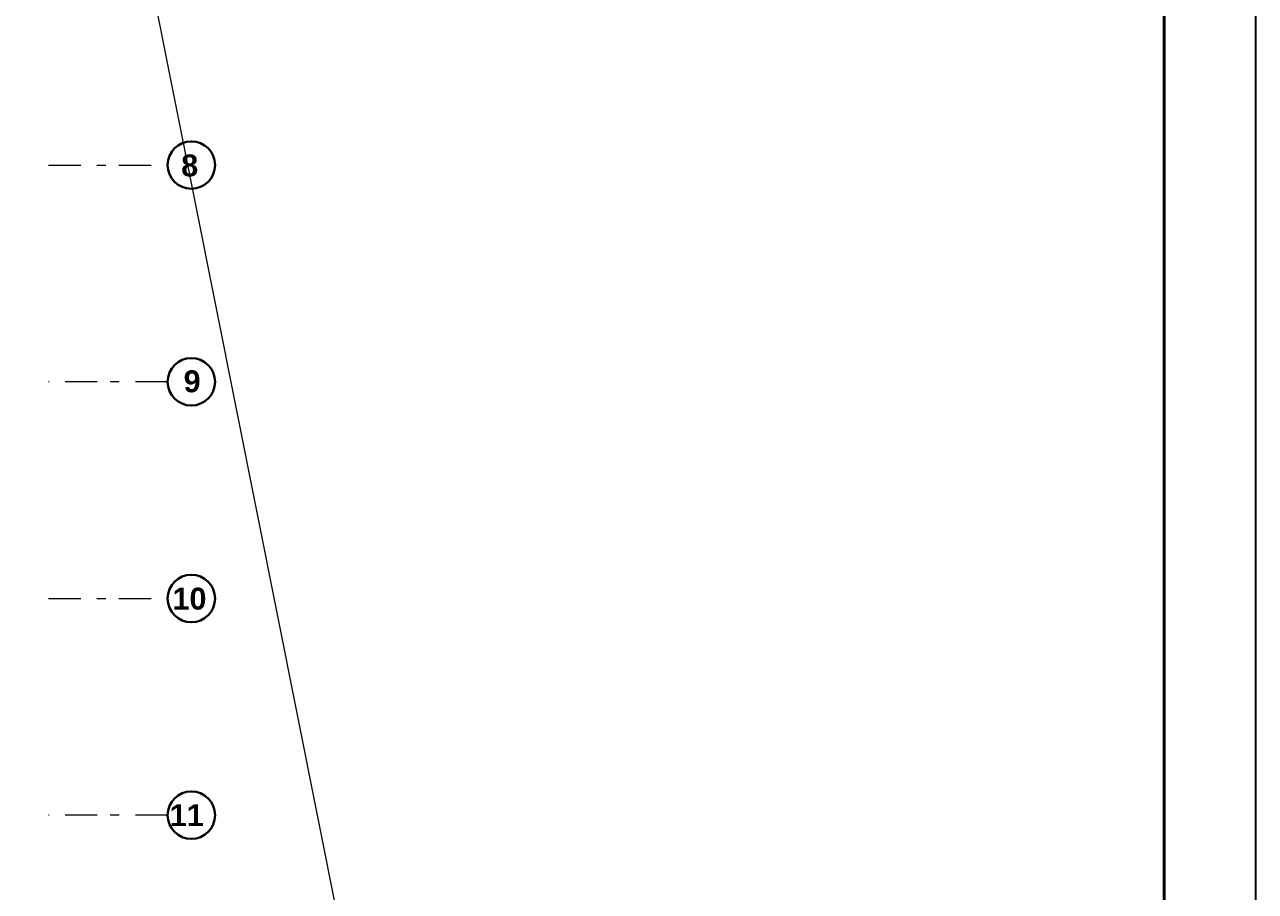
# Model space of a CAD drawing. Header units: millimetres. Extents: x 1 to 121, y 0 to 90.
# Drawn here: x 107.27 to 120.76, y 47.8 to 57.3 of the extents above; entities that cross this region are included whole.
import ezdxf

# ---------------------------------------------------------------- set-up
doc = ezdxf.new("R2010")
doc.units = ezdxf.units.MM
doc.linetypes.add('Dot & Dashed', pattern=[0.670278, 0.352778, -0.176389, 0, -0.141111])
for name, color, linetype, lineweight in [('Cotas varias El', 253, 'Continuous', 13), ('GRAFO 0 BLANCO', 7, 'Continuous', 0), ('GRAFO 4', 7, 'Continuous', 30)]:
    doc.layers.add(name, color=color, linetype=linetype, lineweight=lineweight)
doc.styles.add('GENERATED_STYLE_1', font='arialbd.ttf')

msp = doc.modelspace()

# ---------------------------------------------------------------- linework, layer by layer
at = {"color": 7}
msp.add_lwpolyline([(0.76, 89.953), (120.76, 89.953), (120.76, -0.047), (0.76, -0.047), (0.76, 89.953)], dxfattribs=at)
at = {"color": 7, "lineweight": 40}
msp.add_lwpolyline([(1.76, 88.953), (119.76, 88.953), (119.76, 0.953), (1.76, 0.953)], close=True, dxfattribs=at)
at = {"layer": 'Cotas varias El', "linetype": 'Dot & Dashed'}
for p, q in [((107.536, 55.763), (108.841, 55.763)), ((108.841, 53.388), (107.536, 53.388)), ((107.536, 51.013), (108.841, 51.013)), ((108.841, 48.638), (107.536, 48.638))]:
    msp.add_line(p, q, dxfattribs=at)
at = {"layer": 'GRAFO 0 BLANCO', "color": 7}
msp.add_line((105.305, 74.579), (115.737, 22.291), dxfattribs=at)
at = {"layer": 'GRAFO 4', "linetype": 'Continuous'}
for centre in [(109.101, 55.763), (109.101, 53.388), (109.101, 51.013), (109.101, 48.638)]:
    msp.add_circle(centre, 0.26, dxfattribs=at)

# ---------------------------------------------------------------- texts
at = {"char_height": 0.24, "width": 1.011031258713047e-14, "attachment_point": 9, "rotation": 0, "style": 'GENERATED_STYLE_1'}
for s, insert in [('8', (109.176, 55.636)), ('9', (109.203, 53.27)), ('10', (109.267, 50.888)), ('11', (109.237, 48.518))]:
    msp.add_mtext(s, dxfattribs=dict(at, insert=insert))

doc.saveas('drawing.dxf')
